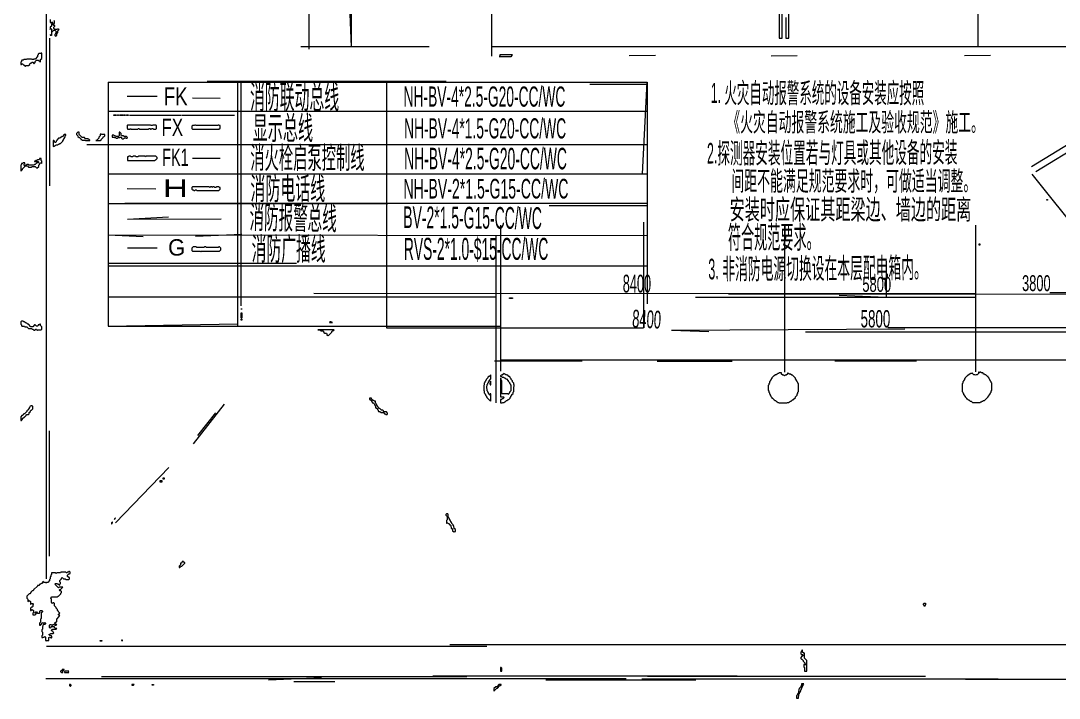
# Model space of a CAD drawing. Extents: x 6 to 4781, y 1 to 3386.
# Drawn here: x 6 to 1735, y 1 to 1130 of the extents above; entities that cross this region are included whole.
import ezdxf

# ---------------------------------------------------------------- set-up
doc = ezdxf.new("R2010")
doc.units = 0
for name, color, linetype, lineweight in [('OCR_TEXT', 6, 'Continuous', 0), ('TRACE_STRAIGHT', 5, 'Continuous', 0), ('TRACE_TEXT_SYMBOL', 6, 'Continuous', 0)]:
    doc.layers.add(name, color=color, linetype=linetype, lineweight=lineweight)
doc.styles.add('wqy-unicode', font='wqy-unicode.lff')

msp = doc.modelspace()

# ---------------------------------------------------------------- linework, layer by layer
at = {"layer": 'TRACE_STRAIGHT', "color": 5}
for p, q in [((485.8, 2543.8), (485.8, 1082.5)), ((790, 2117.4), (790, 1070.7)), ((555.3, 1677), (556.2, 1086.3)), ((48.1, 1321.8), (48.1, 199.7)), ((550.2, 1225.9), (556.2, 1086.3)), ((1600, 1204.1), (1600, 1086.8)), ((54.1, 1101), (54.1, 854.7)), ((472.5, 1086.8), (686.1, 1086.8)), ((790, 1086.6), (1644, 1086.6)), ((1600, 1086.8), (1789.2, 1086.8)), ((1063, 1071.7), (1019, 1071.3)), ((1299, 1071.3), (1256, 1070.9)), ((1621, 1071.9), (1578, 1071.2)), ((1947.6, 1044.9), (1689.5, 886.4)), ((151.8, 1027.3), (1049.1, 1027.3)), ((151.8, 1027.3), (151.8, 621.1)), ((316.3, 1029.1), (714.2, 1029.1)), ((367, 1027.3), (367, 621.1)), ((372.5, 1029.1), (372.5, 655)), ((615, 1027.3), (615, 618.1)), ((953.5, 1024.2), (1048.9, 1024.2)), ((1041.6, 874.5), (1049.1, 1027.3)), ((1049.1, 1027.3), (1049.1, 658)), ((1948.4, 1031.7), (1696.7, 878.1)), ((233, 1003.3), (183, 1003.5)), ((338, 1000.1), (291.9, 1000.9)), ((151.8, 978.9), (1049.1, 978.9)), ((187, 972.5), (273, 972.5)), ((274, 972.5), (362, 972.5)), ((116, 923.7), (1049.1, 923.7)), ((338, 900.3), (292, 900)), ((151.8, 874.5), (1049.1, 874.5)), ((1690.1, 874), (1822.4, 708.1)), ((231, 848.9), (183, 850)), ((151, 825.5), (617.3, 825.5)), ((179.4, 826.1), (1049.1, 826.1)), ((886, 821.9), (1049.1, 821.9)), ((183.8, 799.4), (252, 803)), ((183.8, 799.4), (339.9, 799.9)), ((805, 789), (805, 546)), ((1043, 794), (1043, 618.1)), ((1277.8, 789.1), (1277.8, 544.5)), ((1596.1, 789.4), (1596.1, 545)), ((151.8, 773.1), (210, 770.5)), ((151.8, 772.9), (1049.1, 772)), ((297, 771), (374.3, 774.4)), ((797, 772.3), (797, 493)), ((233, 751), (184, 751)), ((1447.5, 729.1), (1447.5, 669)), ((151, 726), (465, 726)), ((151.8, 721.7), (1049.1, 721.7)), ((494, 676), (1277.8, 675.6)), ((1184.5, 674.7), (2666.3, 674.1)), ((1275.6, 675.6), (1596.1, 675.1)), ((1720, 677.2), (2266.1, 677.2)), ((151.8, 669.8), (797, 669.8)), ((1130, 669.3), (1596.1, 669.3)), ((1369, 672.5), (1447.5, 669)), ((151.8, 621.1), (367, 624.7)), ((151.8, 621.1), (805, 621.1)), ((615, 618.1), (1043, 618.1)), ((1089.7, 614.3), (1478.1, 616.6)), ((1089.7, 614.3), (1151.9, 611.9)), ((1313.1, 611.5), (1753, 611.5)), ((1450, 618.9), (2657.4, 618.9)), ((795, 563), (941, 563)), ((805, 564.6), (2048, 564.6)), ((1066, 562.5), (1191, 562.5)), ((1362, 563), (1498, 563)), ((293.5, 425), (345.5, 491)), ((300.8, 439), (330.7, 476.6)), ((53.3, 446.6), (53.3, 237.9)), ((164, 293), (252.6, 385.3)), ((49, 87.8), (782, 87.8)), ((720.5, 90.8), (2170.6, 90.8)), ((140.3, 37.1), (749, 37.1)), ((418.5, 31.5), (506.9, 35.7)), ((692, 38.1), (1199, 38.1)), ((1050, 37.6), (1513, 37.6)), ((48, 33.8), (1014.4, 33.8)), ((460.5, 29), (529, 29)), ((880.5, 31.4), (1130.1, 31.4)), ((1040.6, 33.3), (1633.6, 33.3)), ((1579.3, 32.8), (2228.1, 32.8))]:
    msp.add_line(p, q, dxfattribs=at)
at = {"layer": 'TRACE_TEXT_SYMBOL', "color": 6}
for points in [[(1280, 1135), (1280, 1101), (1285, 1101), (1285, 1204)], [(1269, 1150), (1269, 1101), (1274, 1101), (1274, 1159)], [(55, 1132), (55, 1127), (57, 1127), (58, 1128), (59, 1127), (59, 1126), (57, 1124), (57, 1121), (55, 1119), (55, 1115), (55, 1116), (56, 1117), (58, 1115), (57, 1114), (57, 1107), (56, 1106), (55, 1107), (55, 1106), (57, 1106), (58, 1105), (58, 1111), (61, 1114), (63, 1114), (65, 1112), (65, 1110), (64, 1109), (64, 1108), (63, 1107), (63, 1105), (64, 1104), (66, 1106), (66, 1108), (68, 1110), (68, 1113), (70, 1115), (69, 1116), (67, 1116), (66, 1115), (64, 1115), (63, 1116), (62, 1116), (61, 1117), (61, 1119), (63, 1121), (63, 1122), (61, 1122), (60, 1123), (60, 1124), (62, 1126), (62, 1129), (61, 1130)], [(811, 542), (808, 539), (806, 539), (805, 538), (805, 537), (807, 537), (808, 536), (810, 536), (811, 535), (812, 535), (814, 533), (815, 533), (818, 530), (818, 529), (820, 527), (820, 526), (821, 525), (821, 524), (822, 523), (822, 513), (820, 511), (820, 510), (819, 509), (819, 508), (818, 507), (817, 508), (808, 508), (807, 509), (807, 530), (806, 531), (806, 533), (805, 534), (805, 503), (810, 503), (811, 502), (809, 500), (808, 500), (807, 499), (805, 499), (805, 493), (808, 493), (809, 494), (811, 494), (812, 495), (813, 495), (815, 497), (816, 497), (818, 499), (819, 499), (821, 501), (821, 502), (822, 503), (822, 504), (824, 506), (824, 507), (826, 509), (826, 511), (827, 512), (827, 520), (828, 521), (828, 523), (827, 524), (827, 526), (825, 528)], [(825, 528), (825, 530), (823, 532), (823, 533), (821, 535), (821, 536), (820, 537), (819, 537), (817, 539), (816, 539), (815, 540), (814, 540), (813, 541), (812, 541), (811, 542)], [(1269, 543), (1268, 542), (1267, 542), (1266, 541), (1265, 541), (1264, 540), (1263, 540), (1261, 538), (1260, 538), (1257, 535), (1257, 534), (1255, 532), (1255, 531), (1254, 530), (1254, 529), (1253, 528), (1253, 526), (1252, 525), (1252, 523), (1251, 522), (1251, 514), (1252, 513), (1252, 511), (1253, 510), (1253, 508), (1254, 507), (1254, 506), (1255, 505), (1255, 504), (1257, 502), (1257, 501), (1258, 501), (1260, 499), (1260, 498), (1261, 498), (1262, 497), (1263, 497), (1265, 495), (1266, 495), (1267, 494), (1268, 494), (1269, 493), (1282, 493), (1283, 494), (1285, 494), (1286, 495), (1287, 495), (1288, 496), (1289, 496), (1291, 498), (1292, 498), (1296, 502), (1296, 503), (1299, 506), (1299, 508), (1300, 509), (1300, 511), (1301, 512), (1301, 525), (1300, 526), (1300, 527), (1299, 528), (1299, 529), (1298, 530)], [(1298, 530), (1298, 531), (1296, 533), (1296, 534), (1291, 539), (1290, 539), (1288, 541), (1286, 541), (1285, 542), (1284, 542), (1283, 543), (1283, 541), (1281, 539), (1279, 539), (1278, 538), (1277, 539), (1275, 539), (1273, 541), (1273, 543), (1269, 543)], [(1601, 544), (1601, 542), (1599, 540), (1597, 540), (1596, 539), (1595, 540), (1593, 540), (1591, 542), (1591, 543), (1590, 542), (1588, 542), (1587, 541), (1586, 541), (1583, 538), (1582, 538), (1579, 535), (1579, 534), (1578, 533), (1578, 532), (1576, 530), (1576, 529), (1575, 528), (1575, 526), (1574, 525), (1574, 512), (1575, 511), (1575, 510), (1576, 509), (1576, 507), (1579, 504), (1579, 503), (1581, 501), (1581, 500), (1582, 500), (1584, 498), (1585, 498), (1587, 496), (1589, 496), (1591, 494), (1604, 494), (1605, 495), (1606, 495), (1607, 496), (1608, 496), (1609, 497), (1611, 497), (1617, 503), (1617, 504), (1620, 507), (1620, 508), (1621, 509), (1621, 510), (1622, 511), (1622, 513), (1623, 514), (1623, 526), (1622, 527), (1622, 528), (1621, 529), (1621, 530), (1620, 531), (1620, 532), (1619, 533), (1619, 534)], [(1619, 534), (1617, 536), (1617, 537), (1616, 537), (1613, 540), (1612, 540), (1611, 541), (1610, 541), (1608, 543), (1606, 543), (1605, 544), (1604, 544), (1603, 543), (1602, 544), (1601, 544)], [(86, 212), (85, 211), (84, 211), (83, 210), (82, 210), (81, 211), (73, 211), (72, 210), (66, 210), (65, 209), (64, 210), (57, 210), (57, 207), (56, 206), (56, 204), (55, 203), (55, 200), (54, 199), (54, 197), (51, 194), (49, 194), (48, 193), (47, 194), (45, 194), (43, 196), (43, 195), (42, 194), (42, 193), (41, 192), (40, 192), (39, 191), (38, 191), (36, 189), (34, 189), (34, 188), (28, 182), (27, 182), (27, 181), (26, 180), (25, 180), (23, 178), (23, 177), (21, 175), (20, 175), (16, 171), (16, 168), (18, 166), (18, 162), (20, 164), (22, 162), (22, 158), (23, 158), (24, 159), (26, 159), (27, 158), (26, 157), (26, 154), (25, 153), (24, 153), (22, 151), (22, 147), (23, 147), (25, 149), (27, 147)], [(58, 170), (67, 170), (68, 171), (69, 171), (73, 175), (73, 176), (74, 177), (74, 179), (73, 180), (71, 180), (70, 181), (71, 182), (72, 182), (76, 186), (70, 186), (69, 185), (63, 191), (64, 192), (67, 192), (68, 191), (69, 191), (70, 190), (70, 189), (71, 190), (71, 191), (72, 192), (72, 194), (71, 195), (71, 197), (74, 200), (74, 201), (75, 202), (77, 200), (80, 200), (81, 199), (86, 199), (87, 200), (87, 202), (86, 202), (84, 204), (84, 206), (86, 208), (87, 208), (88, 209), (88, 211), (87, 212), (86, 212)], [(55, 105), (53, 107), (54, 108), (55, 108), (56, 109), (60, 109), (61, 110), (60, 111), (60, 112), (59, 113), (58, 113), (57, 114), (59, 116), (65, 116), (66, 117), (64, 117), (62, 119), (62, 120), (56, 120), (56, 119), (55, 118), (54, 119), (54, 123), (55, 124), (57, 124), (58, 123), (59, 123), (60, 124), (62, 124), (63, 123), (65, 123), (66, 124), (65, 124), (64, 125), (63, 125), (62, 126), (64, 128), (65, 128), (66, 129), (66, 133), (70, 137), (70, 138), (71, 139), (70, 139), (69, 140), (69, 141), (71, 143), (69, 145), (69, 146), (68, 146), (67, 147), (67, 149), (65, 151), (65, 152), (62, 155), (62, 159), (61, 160), (60, 160), (59, 159), (57, 161), (57, 166), (56, 167), (56, 168), (58, 170)], [(27, 147), (27, 144), (26, 143), (26, 140), (30, 140), (32, 142), (31, 142), (30, 143), (30, 144), (31, 145), (32, 145), (34, 143), (37, 143), (38, 144), (38, 146), (39, 147), (41, 147), (42, 146), (42, 145), (41, 144), (40, 144), (40, 134), (39, 133), (39, 128), (37, 126), (37, 123), (39, 123), (43, 127), (44, 126), (45, 126), (46, 127), (47, 126), (47, 125), (46, 124), (44, 124), (43, 123), (43, 121), (42, 120), (42, 116), (41, 115), (41, 112), (42, 111), (42, 106), (41, 105), (41, 102), (43, 102), (44, 103), (45, 103), (46, 104), (47, 103), (47, 98), (48, 97), (48, 96), (49, 97), (53, 97), (53, 102), (54, 103), (55, 102), (56, 102), (57, 101), (58, 102), (58, 104), (57, 105), (55, 105)]]:
    msp.add_lwpolyline(points, dxfattribs=at)
for points in [[(40, 1076), (39, 1075), (36, 1075), (35, 1074), (35, 1073), (34, 1072), (34, 1070), (30, 1066), (28, 1066), (27, 1065), (25, 1065), (24, 1066), (16, 1066), (15, 1065), (11, 1065), (10, 1064), (8, 1064), (7, 1063), (7, 1062), (6, 1061), (6, 1057), (7, 1057), (8, 1058), (9, 1058), (11, 1056), (12, 1056), (13, 1055), (13, 1054), (14, 1054), (15, 1055), (19, 1055), (21, 1057), (21, 1058), (22, 1059), (23, 1059), (25, 1061), (26, 1061), (27, 1060), (27, 1059), (28, 1058), (30, 1060), (30, 1062), (32, 1064), (35, 1064), (36, 1063), (37, 1063), (38, 1062), (38, 1061), (39, 1062), (39, 1065), (41, 1067), (41, 1076)], [(804, 1073), (804, 1071), (803, 1070), (823, 1070), (824, 1071), (824, 1072), (825, 1073)], [(161, 973), (163, 973), (163, 972), (161, 972)], [(164, 973), (165, 973), (165, 972), (164, 972)], [(167, 973), (169, 973), (169, 972), (167, 972)], [(171, 973), (177, 973), (177, 972), (171, 972)], [(178, 973), (180, 973), (180, 972), (178, 972)], [(182, 973), (185, 973), (185, 972), (182, 972)], [(184, 956), (183, 955), (183, 951), (184, 950), (184, 949), (188, 949), (189, 950), (190, 949), (201, 949), (202, 950), (203, 950), (204, 949), (219, 949), (220, 950), (221, 950), (222, 949), (223, 949), (224, 950), (226, 950), (227, 949), (231, 949), (232, 950), (232, 955), (231, 956), (226, 956), (225, 955), (223, 955), (222, 956)], [(296, 956), (295, 955), (292, 955), (291, 954), (291, 950), (292, 949), (336, 949), (338, 951), (338, 955), (337, 955), (336, 956), (335, 956), (334, 955), (298, 955), (297, 956)], [(78, 940), (77, 939), (77, 938), (76, 937), (75, 937), (73, 935), (72, 935), (71, 934), (69, 934), (66, 931), (66, 930), (65, 929), (65, 928), (64, 927), (63, 927), (62, 928), (62, 929), (61, 930), (60, 930), (60, 920), (61, 921), (62, 921), (63, 922), (64, 922), (65, 923), (68, 923), (69, 924), (70, 924), (71, 925), (72, 925), (76, 929), (76, 930), (77, 931), (77, 932), (79, 934), (79, 935), (80, 936), (80, 938), (81, 939), (81, 940)], [(101, 944), (99, 942), (99, 940), (101, 938), (101, 937), (103, 935), (104, 935), (106, 933), (106, 932), (107, 932), (108, 931), (113, 931), (114, 930), (121, 930), (121, 931), (120, 932), (119, 932), (118, 933), (114, 933), (112, 935), (108, 935), (103, 940), (103, 944)], [(138, 941), (138, 938), (136, 936), (136, 934), (132, 930), (131, 930), (139, 930), (140, 931), (140, 932), (143, 935), (143, 936), (144, 937), (145, 937), (146, 938), (146, 940), (141, 940), (140, 941)], [(170, 944), (170, 938), (169, 937), (164, 937), (163, 938), (162, 938), (161, 939), (158, 939), (158, 936), (161, 936), (162, 935), (164, 935), (165, 934), (167, 934), (168, 935), (171, 935), (172, 936), (173, 936), (174, 935), (174, 934), (175, 933), (177, 933), (178, 934), (179, 934), (180, 935), (181, 934), (183, 934), (184, 935), (182, 937), (178, 937), (177, 938), (174, 938), (173, 939), (173, 942), (171, 944)], [(37, 900), (37, 899), (36, 898), (34, 898), (33, 897), (31, 897), (30, 896), (29, 896), (29, 895), (35, 895), (36, 894), (35, 893), (33, 893), (30, 890), (29, 890), (28, 889), (20, 889), (19, 890), (16, 890), (15, 889), (14, 889), (13, 888), (11, 890), (13, 892), (13, 893), (10, 893), (9, 892), (7, 892), (7, 890), (6, 889), (6, 879), (9, 882), (9, 883), (14, 888), (17, 888), (19, 886), (24, 886), (25, 887), (30, 887), (33, 884), (36, 887), (36, 889), (37, 890), (37, 891), (39, 893), (40, 893), (41, 892), (41, 896), (40, 897), (40, 900)], [(186, 904), (185, 903), (184, 903), (184, 897), (229, 897), (230, 898), (231, 898), (233, 900), (233, 902), (231, 904), (215, 904), (214, 903), (213, 904), (202, 904), (201, 903), (198, 903), (197, 904), (193, 904), (192, 903), (190, 903), (189, 904)], [(292, 853), (291, 852), (291, 849), (292, 848), (293, 848), (294, 847), (296, 847), (297, 848), (298, 848), (299, 847), (336, 847), (338, 849), (338, 852), (337, 852), (336, 853), (332, 853), (331, 852), (329, 852), (328, 853), (326, 853), (325, 852), (324, 853), (322, 853), (321, 852), (320, 853)], [(1715, 832), (1716, 832), (1716, 831), (1715, 831)], [(293, 753), (291, 751), (291, 747), (292, 746), (305, 746), (306, 745), (307, 746), (337, 746), (339, 748), (339, 751), (337, 753), (336, 753), (335, 752), (315, 752), (314, 753), (312, 753), (311, 752), (299, 752), (298, 753)], [(1602, 758), (1603, 758), (1603, 756), (1602, 756)], [(820, 668), (825, 668), (825, 667), (820, 667)], [(373, 650), (374, 650), (374, 649), (373, 649)], [(373, 643), (374, 643), (374, 635), (373, 635)], [(7, 629), (6, 628), (6, 624), (7, 623), (7, 622), (8, 621), (12, 621), (13, 620), (16, 620), (19, 617), (24, 617), (25, 616), (26, 616), (28, 614), (29, 614), (31, 616), (32, 616), (33, 615), (33, 614), (34, 614), (35, 615), (40, 615), (41, 616), (41, 620), (39, 622), (39, 624), (38, 624), (37, 623), (35, 623), (35, 622), (34, 621), (32, 621), (30, 623), (29, 623), (26, 620), (23, 620), (19, 624), (18, 624), (16, 626), (15, 626), (14, 627), (13, 627), (12, 628), (11, 628), (10, 629)], [(373, 633), (374, 633), (374, 631), (373, 631)], [(521, 628), (520, 627), (525, 627), (524, 627), (523, 628)], [(501, 615), (504, 615), (506, 613), (509, 613), (511, 611), (511, 610), (512, 609), (515, 609), (516, 608), (516, 606), (517, 606), (518, 605), (524, 611), (524, 612), (525, 613), (526, 613), (528, 615)], [(789, 540), (786, 537), (785, 537), (784, 536), (784, 535), (781, 532), (781, 531), (780, 530), (780, 529), (779, 528), (779, 527), (778, 526), (778, 523), (777, 522), (777, 514), (778, 513), (778, 510), (779, 509), (779, 508), (780, 507), (780, 506), (781, 505), (781, 504), (782, 503), (782, 502), (787, 497), (788, 497), (789, 496), (789, 508), (788, 508), (788, 507), (787, 506), (786, 507), (786, 508), (785, 509), (785, 510), (784, 511), (784, 512), (783, 513), (783, 516), (782, 517), (782, 521), (783, 522), (783, 524), (784, 525), (784, 526), (785, 527), (785, 528), (786, 529), (786, 530), (789, 533)], [(789, 529), (788, 528), (788, 527), (787, 526), (787, 525), (788, 524), (788, 523), (789, 523)], [(23, 488), (22, 487), (21, 487), (21, 486), (20, 485), (20, 484), (19, 483), (19, 482), (18, 481), (17, 481), (16, 480), (16, 479), (12, 475), (11, 475), (10, 474), (10, 473), (9, 472), (8, 472), (6, 470), (6, 464), (7, 464), (9, 466), (9, 467), (12, 470), (13, 470), (15, 472), (15, 473), (16, 474), (19, 474), (20, 475), (20, 477), (22, 479), (22, 480), (23, 481), (24, 481), (26, 483), (26, 487), (25, 488)], [(587, 501), (587, 499), (588, 499), (590, 497), (590, 496), (591, 495), (591, 494), (592, 493), (593, 493), (595, 491), (595, 490), (596, 489), (596, 488), (597, 487), (597, 485), (598, 485), (600, 483), (600, 482), (601, 481), (601, 480), (602, 479), (604, 479), (606, 477), (610, 477), (612, 475), (613, 475), (614, 474), (616, 474), (617, 475), (617, 476), (615, 478), (611, 478), (610, 479), (610, 480), (609, 481), (607, 481), (604, 484), (603, 484), (602, 485), (602, 486), (601, 486), (600, 487), (600, 488), (599, 489), (599, 490), (598, 491), (598, 492), (597, 493), (597, 496), (595, 496), (594, 497), (593, 497), (590, 500), (590, 501)], [(238, 364), (241, 364), (241, 361), (238, 361)], [(243, 368), (245, 368), (245, 366), (243, 366)], [(159, 295), (157, 293), (157, 291), (158, 292), (158, 293), (159, 294)], [(163, 301), (162, 300), (162, 299), (164, 301)], [(715, 308), (714, 307), (714, 306), (716, 304), (716, 298), (715, 297), (715, 292), (716, 293), (717, 293), (718, 292), (719, 292), (720, 291), (720, 290), (721, 290), (722, 289), (722, 287), (723, 286), (723, 284), (724, 284), (725, 283), (725, 280), (727, 278), (728, 279), (729, 278), (730, 279), (730, 282), (728, 284), (728, 285), (727, 286), (727, 288), (726, 289), (726, 290), (724, 292), (724, 293), (723, 294), (723, 295), (721, 297), (721, 298), (720, 299), (720, 300), (719, 301), (719, 302), (718, 303), (718, 307), (717, 308)], [(275, 229), (275, 228), (273, 226), (272, 226), (272, 223), (270, 221), (270, 219), (271, 219), (273, 221), (274, 221), (279, 226), (279, 227), (278, 227), (277, 228), (277, 229)], [(1510, 159), (1509, 158), (1509, 157), (1510, 156), (1510, 155), (1512, 155), (1513, 156), (1513, 157), (1514, 158), (1513, 159)], [(138, 97), (141, 97), (141, 96), (138, 96)], [(174, 98), (174, 97), (176, 97), (175, 98)], [(1307, 81), (1307, 80), (1305, 78), (1305, 75), (1306, 74), (1308, 74), (1309, 73), (1309, 72), (1308, 71), (1307, 71), (1305, 69), (1305, 67), (1306, 66), (1307, 66), (1309, 64), (1309, 63), (1312, 60), (1312, 59), (1313, 58), (1313, 57), (1312, 56), (1311, 57), (1310, 57), (1310, 53), (1311, 52), (1311, 46), (1315, 46), (1315, 64), (1311, 68), (1311, 76), (1310, 76), (1308, 78), (1308, 81)], [(805, 52), (805, 46), (807, 46), (807, 51), (806, 52)], [(75, 49), (75, 48), (73, 46), (72, 46), (72, 45), (73, 45), (74, 44), (76, 44), (76, 45), (75, 46), (76, 47), (77, 47), (78, 48), (78, 49)], [(80, 46), (79, 45), (79, 44), (86, 44), (85, 45), (86, 46)], [(87, 24), (87, 22), (88, 21), (89, 21), (90, 22), (90, 23), (89, 24)], [(191, 24), (191, 23), (194, 23), (195, 24)], [(225, 24), (227, 24), (227, 23), (225, 23)], [(802, 24), (801, 23), (801, 22), (799, 20), (797, 20), (794, 17), (794, 13), (799, 18), (800, 18), (804, 22), (805, 22), (806, 23), (806, 24)], [(1306, 25), (1306, 22), (1305, 21), (1305, 20), (1303, 18), (1303, 17), (1302, 16), (1302, 14), (1301, 13), (1301, 10), (1300, 9), (1300, 8), (1299, 7), (1299, 6), (1298, 5), (1298, 1), (1301, 1), (1301, 4), (1302, 5), (1302, 8), (1303, 9), (1303, 10), (1304, 11), (1304, 12), (1305, 13), (1305, 15), (1306, 16), (1306, 17), (1307, 18), (1307, 19), (1308, 20), (1308, 21), (1309, 22), (1309, 24), (1310, 25)]]:
    msp.add_lwpolyline(points, close=True, dxfattribs=at)

# ---------------------------------------------------------------- texts
at = {"layer": 'OCR_TEXT', "color": 6, "style": 'wqy-unicode'}
for s, height, width, p in [('消防联动总线', 39.78, 0.455945, (387.8, 983)), ('NH-BV-4*2.5-G20-CC/WC', 33.54, 0.512537, (643.5, 986.7)), ('1. 火灾自动报警系统的设备安装应按照', 33.54, 0.454583, (1155.2, 992.7)), ('FK', 29.64, 0.778076, (244.4, 989)), ('显示总线', 39, 0.473043, (392.2, 931.8)), ('NH-BV-4*1.5-G20-CC/WC', 33.54, 0.513315, (644.4, 933.7)), ('《火灾自动报警系统施工及验收规范》施工。', 31.2, 0.502108, (1182.7, 945.3)), ('FX', 28.86, 0.728861, (240.4, 937.8)), ('FK1', 28.86, 0.624763, (241.5, 887.8)), ('消火栓启泵控制线', 36.66, 0.476036, (388.2, 883.4)), ('NH-BV-4*2.5-G20-CC/WC', 35.88, 0.481864, (644.5, 882.2)), ('间距不能满足规范要求时，可做适当调整。', 32.76, 0.480367, (1189.5, 846.6)), ('H', 29.6, 1.47445, (242.4, 836)), ('消防电话线', 37.44, 0.48812, (388.4, 831.5)), ('NH-BV-2*1.5-G15-CC/WC', 32.76, 0.534875, (643.4, 833.6)), ('安装时应保证其距梁边、墙边的距离', 33.54, 0.549821, (1186.6, 798.7)), ('符合规范要求。', 37.44, 0.427812, (1183.7, 750.5)), ('G', 27.3, 1.006246, (251.3, 738.5)), ('消防广播线', 38.22, 0.47349, (390.4, 730.7)), ('RVS-2*1.0-$15-CC/WC', 36.66, 0.469871, (644, 731.4)), ('8400', 29.64, 0.534809, (1008.6, 677)), ('5800', 24.96, 0.645463, (1407.6, 678)), ('3800', 26.52, 0.603123, (1673.6, 679.3)), ('5800', 28.86, 0.57596, (1404.7, 618.8))]:
    msp.add_text(s, height=height, dxfattribs=dict(at, width=width)).set_placement(p)
for s, height, rotation, width, p in [('2.探测器安装位置若与灯具或其他设备的安装', 34.32, 0.2315, 0.449483, (1149, 891.9)), ('消防报警总线', 38.22, -0.9992, 0.46458, (386.7, 783.7)), ('BV-2*1.5-G15-CC/WC', 36.27, -0.3938, 0.478601, (642.9, 784.3)), ('3. 非消防电源切换设在本层配电箱内。', 34.32, 0.4132, 0.454809, (1151.2, 698.9)), ('8400', 29.65, -2.6425, 0.543555, (1023.8, 618.9))]:
    msp.add_text(s, height=height, rotation=rotation, dxfattribs=dict(at, width=width)).set_placement(p)

doc.saveas('drawing.dxf')
